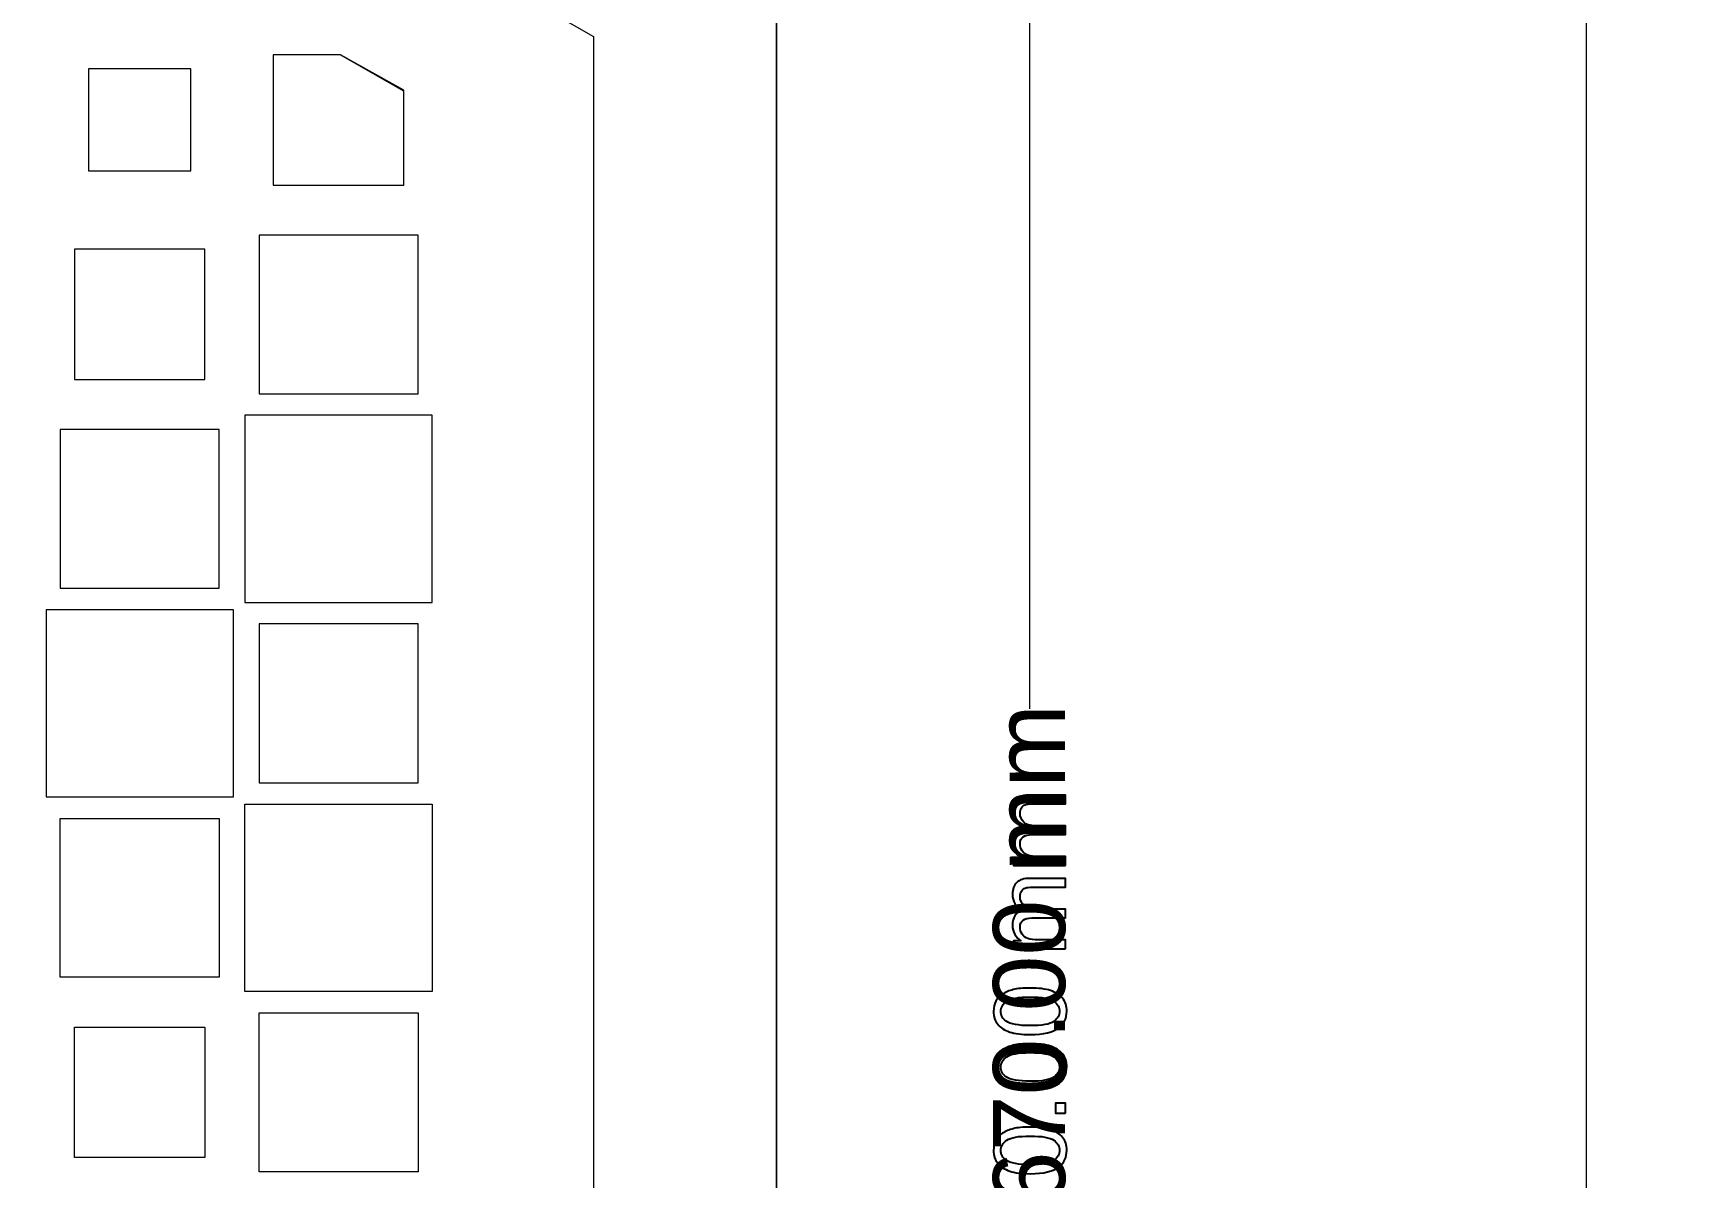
# Model space of a CAD drawing. Header units: millimetres. Extents: x -1282 to 711, y -1253 to 1504.
# Drawn here: x 126 to 711, y -553 to -149 of the extents above; entities that cross this region are included whole.
import ezdxf

# ---------------------------------------------------------------- set-up
doc = ezdxf.new("R2010")
doc.units = ezdxf.units.MM
doc.header["$MEASUREMENT"] = 0
doc.layers.add('Livello 1', color=7, linetype='Continuous')
doc.styles.add('1', font='arial.ttf', dxfattribs={"height": 25.400016})
doc.dimstyles.get("Standard").update_dxf_attribs({"dimtxt": 0.18, "dimasz": 0.18, "dimexe": 0.18, "dimexo": 0.0625, "dimgap": 0.09, "dimtad": 0, "dimtih": 1, "dimtoh": 1, "dimdec": 4, "dimzin": 0, "dimdsep": 46, "dimtxsty": 'Standard', "dimcen": 0.09, "dimadec": 0, "dimazin": 0, "dimtfac": 1, "dimtdec": 4, "dimtofl": 0, "dimtmove": 0, "dimatfit": 3, "dimfxl": 1, "dimtolj": 1, "dimtzin": 0, "dimarcsym": 0})

# ---------------------------------------------------------------- blocks, each defined once
blk = doc.blocks.new('*D2')
at = {"layer": 'Defpoints', "color": 0}
for p in [(353.5, 30.5), (477.16, 30.5), (349.68, -1019.5)]:
    blk.add_point(p, dxfattribs=at)
at = {"layer": 'Livello 1', "color": 250, "lineweight": 9}
for p, q in [((353.56, 30.5), (477.34, 30.5)), ((477.16, 30.32), (477.16, -387.68)), ((477.16, -1019.32), (477.16, -601.32)), ((349.74, -1019.5), (477.34, -1019.5))]:
    blk.add_line(p, q, dxfattribs=at)
at = {"layer": 'Livello 1', "color": 250}
for points in [[(477.19, 30.32), (477.13, 30.32), (477.16, 30.5)], [(477.13, -1019.32), (477.19, -1019.32), (477.16, -1019.5)]]:
    blk.add_solid(points, dxfattribs=at)
at = {"layer": 'Livello 1', "color": 250, "insert": (477.16, -494.5), "char_height": 25.4, "attachment_point": 5, "rotation": 90, "style": '1'}
blk.add_mtext('\\A1;26670.00 mm', dxfattribs=at)
blk = doc.blocks.new('*D5')
at = {"layer": 'Defpoints', "color": 0}
for p in [(274.52, 1069.5), (673.41, 1069.5), (293.94, -1019.5)]:
    blk.add_point(p, dxfattribs=at)
at = {"layer": 'Livello 1', "color": 250, "lineweight": 9}
for p, q in [((274.58, 1069.5), (673.59, 1069.5)), ((673.41, 1069.32), (673.41, 131.6)), ((673.41, -1019.32), (673.41, -81.61)), ((294.01, -1019.5), (673.59, -1019.5))]:
    blk.add_line(p, q, dxfattribs=at)
at = {"layer": 'Livello 1', "color": 250}
for points in [[(673.44, 1069.32), (673.38, 1069.32), (673.41, 1069.5)], [(673.38, -1019.32), (673.44, -1019.32), (673.41, -1019.5)]]:
    blk.add_solid(points, dxfattribs=at)
at = {"layer": 'Livello 1', "color": 250, "insert": (673.41, 25), "char_height": 25.4, "attachment_point": 5, "rotation": 90, "style": '1'}
blk.add_mtext('\\A1;53060.59 mm', dxfattribs=at)

msp = doc.modelspace()

# ---------------------------------------------------------------- linework, layer by layer
at = {"layer": 'Livello 1', "color": 2, "lineweight": 9}
msp.add_lwpolyline([(-388, -1019.5), (388, -1019.5), (388, 1069.4996), (-388, 1069.4996), (-388, -1019.5)], close=True, dxfattribs=at)
at = {"layer": 'Livello 1', "color": 177, "lineweight": 9}
msp.add_open_spline([(323.5, 989.4996), (323.5, 989.4996), (-323.5, 989.4996), (-323.5, 989.4996), (-323.5, 989.4996), (-323.5, 989.4996), (-323.5, -939.5), (-323.5, -939.5), (-323.5, -939.5), (-323.5, -939.5), (323.5, -939.5), (323.5, -939.5), (323.5, -939.5), (323.5, -939.5), (323.5, -150.5774), (323.5, -150.5774), (323.5, -150.5774), (323.5, -150.5774), (255.7846, -111.8248), (255.7846, -111.8248), (255.7846, -111.8248), (255.7846, -111.8248), (323.5, 91.9396), (323.5, 91.9396), (323.5, 91.9396), (323.5, 91.9396), (323.5, 989.4996), (323.5, 989.4996)], degree=3, knots=[0, 0, 0, 0, 0.125, 0.125, 0.125, 0.125, 0.25, 0.25, 0.25, 0.25, 0.375, 0.375, 0.375, 0.375, 0.5, 0.5, 0.5, 0.5, 0.625, 0.625, 0.625, 0.625, 0.75, 0.75, 0.75, 0.75, 1, 1, 1, 1], dxfattribs=at)
at = {"layer": 'Livello 1', "color": 242, "lineweight": 9}
for points, knots in [([(388, 980.5), (388, 980.5), (388, -1019.5), (388, -1019.5), (388, -1019.5), (388, -1019.5), (-388, -1019.5), (-388, -1019.5), (-388, -1019.5), (-388, -1019.5), (-388, 980.5), (-388, 980.5)], [0, 0, 0, 0, 0.25, 0.25, 0.25, 0.25, 0.5, 0.5, 0.5, 0.5, 1, 1, 1, 1]), ([(363.5, 20.4999), (363.5, 26.0227), (359.0229, 30.4999), (353.5001, 30.4999), (353.5001, 30.4999), (347.9772, 30.4999), (343.5001, 26.0228), (343.5, 20.4999), (343.5, 20.4999), (343.5, 14.9771), (347.9772, 10.4999), (353.5, 10.4999), (353.5, 10.4999), (359.0228, 10.4999), (363.5, 14.977), (363.5, 20.4998), (363.5, 186.1838), (363.5, -310.8681), (363.5, 20.4999)], [0, 0, 0, 0, 0.2, 0.2, 0.2, 0.2, 0.4, 0.4, 0.4, 0.4, 0.6, 0.6, 0.6, 0.6, 1, 1, 1, 1.0001, 1.0001, 1.0001, 1.0001]), ([(256.595, -169.6004), (256.595, -169.6004), (256.595, -203.056), (256.595, -203.056), (256.595, -203.056), (256.595, -203.056), (210.595, -203.056), (210.595, -203.056), (210.595, -203.056), (210.595, -203.056), (210.595, -157.056), (210.595, -157.056), (210.595, -157.056), (210.595, -157.056), (234.219, -157.056), (234.219, -157.056), (234.219, -157.056), (234.219, -157.056), (256.595, -169.6004), (256.595, -169.6004)], [0, 0, 0, 0, 0.166666667, 0.166666667, 0.166666667, 0.166666667, 0.333333333, 0.333333333, 0.333333333, 0.333333333, 0.5, 0.5, 0.5, 0.5, 0.666666667, 0.666666667, 0.666666667, 0.666666667, 1, 1, 1, 1]), ([(145.5058, -162.056), (145.5058, -162.056), (181.5058, -162.056), (181.5058, -162.056), (181.5058, -162.056), (181.5058, -162.056), (181.5058, -198.056), (181.5058, -198.056), (181.5058, -198.056), (181.5058, -198.056), (145.5058, -198.056), (145.5058, -198.056), (145.5058, -198.056), (145.5058, -198.056), (145.5058, -162.056), (145.5058, -162.056)], [0, 0, 0, 0, 0.2, 0.2, 0.2, 0.2, 0.4, 0.4, 0.4, 0.4, 0.6, 0.6, 0.6, 0.6, 1, 1, 1, 1]), ([(205.595, -220.6332), (205.595, -220.6332), (261.595, -220.6332), (261.595, -220.6332), (261.595, -220.6332), (261.595, -220.6332), (261.595, -276.6332), (261.595, -276.6332), (261.595, -276.6332), (261.595, -276.6332), (205.595, -276.6332), (205.595, -276.6332), (205.595, -276.6332), (205.595, -276.6332), (205.595, -220.6332), (205.595, -220.6332)], [0, 0, 0, 0, 0.2, 0.2, 0.2, 0.2, 0.4, 0.4, 0.4, 0.4, 0.6, 0.6, 0.6, 0.6, 1, 1, 1, 1]), ([(140.5064, -225.6332), (140.5064, -225.6332), (186.5064, -225.6332), (186.5064, -225.6332), (186.5064, -225.6332), (186.5064, -225.6332), (186.5064, -271.6332), (186.5064, -271.6332), (186.5064, -271.6332), (186.5064, -271.6332), (140.5064, -271.6332), (140.5064, -271.6332), (140.5064, -271.6332), (140.5064, -271.6332), (140.5064, -225.6332), (140.5064, -225.6332)], [0, 0, 0, 0, 0.2, 0.2, 0.2, 0.2, 0.4, 0.4, 0.4, 0.4, 0.6, 0.6, 0.6, 0.6, 1, 1, 1, 1]), ([(200.595, -284.2103), (200.595, -284.2103), (266.595, -284.2103), (266.595, -284.2103), (266.595, -284.2103), (266.595, -284.2103), (266.595, -350.2103), (266.595, -350.2103), (266.595, -350.2103), (266.595, -350.2103), (200.595, -350.2103), (200.595, -350.2103), (200.595, -350.2103), (200.595, -350.2103), (200.595, -284.2103), (200.595, -284.2103)], [0, 0, 0, 0, 0.2, 0.2, 0.2, 0.2, 0.4, 0.4, 0.4, 0.4, 0.6, 0.6, 0.6, 0.6, 1, 1, 1, 1]), ([(135.5064, -289.2103), (135.5064, -289.2103), (191.5064, -289.2103), (191.5064, -289.2103), (191.5064, -289.2103), (191.5064, -289.2103), (191.5064, -345.2103), (191.5064, -345.2103), (191.5064, -345.2103), (191.5064, -345.2103), (135.5064, -345.2103), (135.5064, -345.2103), (135.5064, -345.2103), (135.5064, -345.2103), (135.5064, -289.2103), (135.5064, -289.2103)], [0, 0, 0, 0, 0.2, 0.2, 0.2, 0.2, 0.4, 0.4, 0.4, 0.4, 0.6, 0.6, 0.6, 0.6, 1, 1, 1, 1]), ([(130.5064, -352.7873), (130.5064, -352.7873), (196.5064, -352.7873), (196.5064, -352.7873), (196.5064, -352.7873), (196.5064, -352.7873), (196.5064, -418.7873), (196.5064, -418.7873), (196.5064, -418.7873), (196.5064, -418.7873), (130.5064, -418.7873), (130.5064, -418.7873), (130.5064, -418.7873), (130.5064, -418.7873), (130.5064, -352.7873), (130.5064, -352.7873)], [0, 0, 0, 0, 0.2, 0.2, 0.2, 0.2, 0.4, 0.4, 0.4, 0.4, 0.6, 0.6, 0.6, 0.6, 1, 1, 1, 1]), ([(205.595, -357.7873), (205.595, -357.7873), (261.595, -357.7873), (261.595, -357.7873), (261.595, -357.7873), (261.595, -357.7873), (261.595, -413.7873), (261.595, -413.7873), (261.595, -413.7873), (261.595, -413.7873), (205.595, -413.7873), (205.595, -413.7873), (205.595, -413.7873), (205.595, -413.7873), (205.595, -357.7873), (205.595, -357.7873)], [0, 0, 0, 0, 0.2, 0.2, 0.2, 0.2, 0.4, 0.4, 0.4, 0.4, 0.6, 0.6, 0.6, 0.6, 1, 1, 1, 1]), ([(200.595, -487.3645), (200.595, -487.3645), (266.595, -487.3645), (266.595, -487.3645), (266.595, -487.3645), (266.595, -487.3645), (266.595, -421.3645), (266.595, -421.3645), (266.595, -421.3645), (266.595, -421.3645), (200.595, -421.3645), (200.595, -421.3645), (200.595, -421.3645), (200.595, -421.3645), (200.595, -487.3645), (200.595, -487.3645)], [0, 0, 0, 0, 0.2, 0.2, 0.2, 0.2, 0.4, 0.4, 0.4, 0.4, 0.6, 0.6, 0.6, 0.6, 1, 1, 1, 1]), ([(135.5064, -482.3645), (135.5064, -482.3645), (191.5064, -482.3645), (191.5064, -482.3645), (191.5064, -482.3645), (191.5064, -482.3645), (191.5064, -426.3645), (191.5064, -426.3645), (191.5064, -426.3645), (191.5064, -426.3645), (135.5064, -426.3645), (135.5064, -426.3645), (135.5064, -426.3645), (135.5064, -426.3645), (135.5064, -482.3645), (135.5064, -482.3645)], [0, 0, 0, 0, 0.2, 0.2, 0.2, 0.2, 0.4, 0.4, 0.4, 0.4, 0.6, 0.6, 0.6, 0.6, 1, 1, 1, 1]), ([(205.595, -550.9416), (205.595, -550.9416), (261.595, -550.9416), (261.595, -550.9416), (261.595, -550.9416), (261.595, -550.9416), (261.595, -494.9416), (261.595, -494.9416), (261.595, -494.9416), (261.595, -494.9416), (205.595, -494.9416), (205.595, -494.9416), (205.595, -494.9416), (205.595, -494.9416), (205.595, -550.9416), (205.595, -550.9416)], [0, 0, 0, 0, 0.2, 0.2, 0.2, 0.2, 0.4, 0.4, 0.4, 0.4, 0.6, 0.6, 0.6, 0.6, 1, 1, 1, 1]), ([(140.5064, -545.9416), (140.5064, -545.9416), (186.5064, -545.9416), (186.5064, -545.9416), (186.5064, -545.9416), (186.5064, -545.9416), (186.5064, -499.9416), (186.5064, -499.9416), (186.5064, -499.9416), (186.5064, -499.9416), (140.5064, -499.9416), (140.5064, -499.9416), (140.5064, -499.9416), (140.5064, -499.9416), (140.5064, -545.9416), (140.5064, -545.9416)], [0, 0, 0, 0, 0.2, 0.2, 0.2, 0.2, 0.4, 0.4, 0.4, 0.4, 0.6, 0.6, 0.6, 0.6, 1, 1, 1, 1])]:
    msp.add_open_spline(points, degree=3, knots=knots, dxfattribs=at)
msp.add_open_spline([(256.5951, -169.8974), (256.5951, -169.8974), (234.1563, -157.056), (234.1563, -157.056)], degree=3, dxfattribs=at)
at = {"layer": 'Livello 1', "color": 250}
for points, knots in [([(489.8382, -442.955), (489.8382, -442.955), (471.529, -442.955), (471.529, -442.955), (471.529, -442.955), (471.529, -442.955), (471.529, -440.168), (471.529, -440.168), (471.529, -440.168), (471.529, -440.168), (474.1161, -440.168), (474.1161, -440.168), (474.1161, -440.168), (473.2224, -439.5977), (472.4992, -438.8333), (471.9582, -437.8808), (471.9582, -437.8808), (471.4114, -436.9283), (471.141, -435.8465), (471.141, -434.6294), (471.141, -434.6294), (471.141, -433.2771), (471.4232, -432.1658), (471.9818, -431.3015), (471.9818, -431.3015), (472.5462, -430.4372), (473.3282, -429.8257), (474.3395, -429.473), (474.3395, -429.473), (472.2052, -428.0148), (471.141, -426.1275), (471.141, -423.7991), (471.141, -423.7991), (471.141, -421.9764), (471.6407, -420.5712), (472.6462, -419.5952), (472.6462, -419.5952), (473.6516, -418.6133), (475.1979, -418.1194), (477.2852, -418.1194), (477.2852, -418.1194), (477.2852, -418.1194), (489.8382, -418.1194), (489.8382, -418.1194), (489.8382, -418.1194), (489.8382, -418.1194), (489.8382, -421.2238), (489.8382, -421.2238), (489.8382, -421.2238), (489.8382, -421.2238), (478.3141, -421.2238), (478.3141, -421.2238), (478.3141, -421.2238), (477.0794, -421.2238), (476.1857, -421.3297), (475.6389, -421.5296), (475.6389, -421.5296), (475.0921, -421.7295), (474.657, -422.094), (474.3218, -422.6291), (474.3218, -422.6291), (473.9867, -423.1582), (473.8221, -423.7815), (473.8221, -424.4929), (473.8221, -424.4929), (473.8221, -425.7864), (474.2513, -426.8565), (475.1038, -427.7091), (475.1038, -427.7091), (475.9623, -428.5616), (477.3322, -428.985), (479.2137, -428.985), (479.2137, -428.985), (479.2137, -428.985), (489.8382, -428.985), (489.8382, -428.985), (489.8382, -428.985), (489.8382, -428.985), (489.8382, -432.0894), (489.8382, -432.0894), (489.8382, -432.0894), (489.8382, -432.0894), (477.9555, -432.0894), (477.9555, -432.0894), (477.9555, -432.0894), (476.5796, -432.0894), (475.5448, -432.3422), (474.8569, -432.8479), (474.8569, -432.8479), (474.169, -433.3535), (473.8221, -434.1826), (473.8221, -435.3291), (473.8221, -435.3291), (473.8221, -436.1993), (474.0514, -437.0048), (474.51, -437.7456), (474.51, -437.7456), (474.9686, -438.4864), (475.6389, -439.0215), (476.5267, -439.3566), (476.5267, -439.3566), (477.4087, -439.6859), (478.6845, -439.8505), (480.3485, -439.8505), (480.3485, -439.8505), (480.3485, -439.8505), (489.8382, -439.8505), (489.8382, -439.8505), (489.8382, -439.8505), (489.8382, -439.8505), (489.8382, -442.955), (489.8382, -442.955)], [0, 0, 0, 0, 0.034482759, 0.034482759, 0.034482759, 0.034482759, 0.068965517, 0.068965517, 0.068965517, 0.068965517, 0.103448276, 0.103448276, 0.103448276, 0.103448276, 0.137931034, 0.137931034, 0.137931034, 0.137931034, 0.172413793, 0.172413793, 0.172413793, 0.172413793, 0.206896552, 0.206896552, 0.206896552, 0.206896552, 0.24137931, 0.24137931, 0.24137931, 0.24137931, 0.275862069, 0.275862069, 0.275862069, 0.275862069, 0.310344828, 0.310344828, 0.310344828, 0.310344828, 0.344827586, 0.344827586, 0.344827586, 0.344827586, 0.379310345, 0.379310345, 0.379310345, 0.379310345, 0.413793103, 0.413793103, 0.413793103, 0.413793103, 0.448275862, 0.448275862, 0.448275862, 0.448275862, 0.482758621, 0.482758621, 0.482758621, 0.482758621, 0.517241379, 0.517241379, 0.517241379, 0.517241379, 0.551724138, 0.551724138, 0.551724138, 0.551724138, 0.586206897, 0.586206897, 0.586206897, 0.586206897, 0.620689655, 0.620689655, 0.620689655, 0.620689655, 0.655172414, 0.655172414, 0.655172414, 0.655172414, 0.689655172, 0.689655172, 0.689655172, 0.689655172, 0.724137931, 0.724137931, 0.724137931, 0.724137931, 0.75862069, 0.75862069, 0.75862069, 0.75862069, 0.793103448, 0.793103448, 0.793103448, 0.793103448, 0.827586207, 0.827586207, 0.827586207, 0.827586207, 0.862068966, 0.862068966, 0.862068966, 0.862068966, 0.896551724, 0.896551724, 0.896551724, 0.896551724, 0.931034483, 0.931034483, 0.931034483, 0.931034483, 1, 1, 1, 1]), ([(489.8382, -472.3414), (489.8382, -472.3414), (471.529, -472.3414), (471.529, -472.3414), (471.529, -472.3414), (471.529, -472.3414), (471.529, -469.5544), (471.529, -469.5544), (471.529, -469.5544), (471.529, -469.5544), (474.1161, -469.5544), (474.1161, -469.5544), (474.1161, -469.5544), (473.2224, -468.9841), (472.4992, -468.2197), (471.9582, -467.2672), (471.9582, -467.2672), (471.4114, -466.3147), (471.141, -465.2329), (471.141, -464.0158), (471.141, -464.0158), (471.141, -462.6635), (471.4232, -461.5522), (471.9818, -460.6879), (471.9818, -460.6879), (472.5462, -459.8236), (473.3282, -459.2121), (474.3395, -458.8594), (474.3395, -458.8594), (472.2052, -457.4012), (471.141, -455.5139), (471.141, -453.1855), (471.141, -453.1855), (471.141, -451.3628), (471.6407, -449.9576), (472.6462, -448.9816), (472.6462, -448.9816), (473.6516, -447.9997), (475.1979, -447.5058), (477.2852, -447.5058), (477.2852, -447.5058), (477.2852, -447.5058), (489.8382, -447.5058), (489.8382, -447.5058), (489.8382, -447.5058), (489.8382, -447.5058), (489.8382, -450.6102), (489.8382, -450.6102), (489.8382, -450.6102), (489.8382, -450.6102), (478.3141, -450.6102), (478.3141, -450.6102), (478.3141, -450.6102), (477.0794, -450.6102), (476.1857, -450.7161), (475.6389, -450.916), (475.6389, -450.916), (475.0921, -451.1159), (474.657, -451.4804), (474.3218, -452.0155), (474.3218, -452.0155), (473.9867, -452.5446), (473.8221, -453.1679), (473.8221, -453.8793), (473.8221, -453.8793), (473.8221, -455.1728), (474.2513, -456.2429), (475.1038, -457.0955), (475.1038, -457.0955), (475.9623, -457.948), (477.3322, -458.3714), (479.2137, -458.3714), (479.2137, -458.3714), (479.2137, -458.3714), (489.8382, -458.3714), (489.8382, -458.3714), (489.8382, -458.3714), (489.8382, -458.3714), (489.8382, -461.4758), (489.8382, -461.4758), (489.8382, -461.4758), (489.8382, -461.4758), (477.9555, -461.4758), (477.9555, -461.4758), (477.9555, -461.4758), (476.5796, -461.4758), (475.5448, -461.7286), (474.8569, -462.2343), (474.8569, -462.2343), (474.169, -462.7399), (473.8221, -463.569), (473.8221, -464.7155), (473.8221, -464.7155), (473.8221, -465.5857), (474.0514, -466.3912), (474.51, -467.132), (474.51, -467.132), (474.9686, -467.8728), (475.6389, -468.4079), (476.5267, -468.743), (476.5267, -468.743), (477.4087, -469.0723), (478.6845, -469.2369), (480.3485, -469.2369), (480.3485, -469.2369), (480.3485, -469.2369), (489.8382, -469.2369), (489.8382, -469.2369), (489.8382, -469.2369), (489.8382, -469.2369), (489.8382, -472.3414), (489.8382, -472.3414)], [0, 0, 0, 0, 0.034482759, 0.034482759, 0.034482759, 0.034482759, 0.068965517, 0.068965517, 0.068965517, 0.068965517, 0.103448276, 0.103448276, 0.103448276, 0.103448276, 0.137931034, 0.137931034, 0.137931034, 0.137931034, 0.172413793, 0.172413793, 0.172413793, 0.172413793, 0.206896552, 0.206896552, 0.206896552, 0.206896552, 0.24137931, 0.24137931, 0.24137931, 0.24137931, 0.275862069, 0.275862069, 0.275862069, 0.275862069, 0.310344828, 0.310344828, 0.310344828, 0.310344828, 0.344827586, 0.344827586, 0.344827586, 0.344827586, 0.379310345, 0.379310345, 0.379310345, 0.379310345, 0.413793103, 0.413793103, 0.413793103, 0.413793103, 0.448275862, 0.448275862, 0.448275862, 0.448275862, 0.482758621, 0.482758621, 0.482758621, 0.482758621, 0.517241379, 0.517241379, 0.517241379, 0.517241379, 0.551724138, 0.551724138, 0.551724138, 0.551724138, 0.586206897, 0.586206897, 0.586206897, 0.586206897, 0.620689655, 0.620689655, 0.620689655, 0.620689655, 0.655172414, 0.655172414, 0.655172414, 0.655172414, 0.689655172, 0.689655172, 0.689655172, 0.689655172, 0.724137931, 0.724137931, 0.724137931, 0.724137931, 0.75862069, 0.75862069, 0.75862069, 0.75862069, 0.793103448, 0.793103448, 0.793103448, 0.793103448, 0.827586207, 0.827586207, 0.827586207, 0.827586207, 0.862068966, 0.862068966, 0.862068966, 0.862068966, 0.896551724, 0.896551724, 0.896551724, 0.896551724, 0.931034483, 0.931034483, 0.931034483, 0.931034483, 1, 1, 1, 1]), ([(477.3734, -502.6096), (474.3924, -502.6096), (471.9818, -502.3039), (470.1591, -501.6924), (470.1591, -501.6924), (468.3305, -501.075), (466.9253, -500.1637), (465.9434, -498.9525), (465.9434, -498.9525), (464.9615, -497.7472), (464.4735, -496.2244), (464.4735, -494.3899), (464.4735, -494.3899), (464.4735, -493.0376), (464.7439, -491.8499), (465.2907, -490.821), (465.2907, -490.821), (465.8375, -489.7979), (466.6254, -488.9512), (467.6543, -488.2927), (467.6543, -488.2927), (468.6774, -487.6342), (469.9298, -487.1168), (471.4055, -486.7405), (471.4055, -486.7405), (472.8813, -486.3583), (474.8745, -486.1702), (477.3734, -486.1702), (477.3734, -486.1702), (480.3367, -486.1702), (482.7356, -486.4759), (484.5583, -487.0815), (484.5583, -487.0815), (486.3869, -487.6871), (487.7921, -488.5985), (488.7799, -489.8097), (488.7799, -489.8097), (489.7676, -491.015), (490.2615, -492.5437), (490.2615, -494.3899), (490.2615, -494.3899), (490.2615, -496.8182), (489.3972, -498.7291), (487.6627, -500.1167), (487.6627, -500.1167), (485.5461, -501.7806), (482.1182, -502.6096), (477.3734, -502.6096)], [0, 0, 0, 0, 0.076923077, 0.076923077, 0.076923077, 0.076923077, 0.153846154, 0.153846154, 0.153846154, 0.153846154, 0.230769231, 0.230769231, 0.230769231, 0.230769231, 0.307692308, 0.307692308, 0.307692308, 0.307692308, 0.384615385, 0.384615385, 0.384615385, 0.384615385, 0.461538462, 0.461538462, 0.461538462, 0.461538462, 0.538461538, 0.538461538, 0.538461538, 0.538461538, 0.615384615, 0.615384615, 0.615384615, 0.615384615, 0.692307692, 0.692307692, 0.692307692, 0.692307692, 0.769230769, 0.769230769, 0.769230769, 0.769230769, 0.846153846, 0.846153846, 0.846153846, 0.846153846, 1, 1, 1, 1]), ([(477.3851, -499.4346), (481.542, -499.4346), (484.3055, -498.9525), (485.6695, -497.9824), (485.6695, -497.9824), (487.0395, -497.0122), (487.7215, -495.8128), (487.7215, -494.3899), (487.7215, -494.3899), (487.7215, -492.967), (487.0336, -491.7676), (485.6637, -490.7974), (485.6637, -490.7974), (484.2878, -489.8273), (481.5303, -489.3452), (477.3851, -489.3452), (477.3851, -489.3452), (473.2282, -489.3452), (470.4648, -489.8273), (469.1007, -490.7974), (469.1007, -490.7974), (467.7308, -491.7617), (467.0487, -492.9729), (467.0487, -494.4252), (467.0487, -494.4252), (467.0487, -495.8481), (467.6543, -496.9887), (468.8597, -497.8412), (468.8597, -497.8412), (470.3943, -498.9055), (473.24, -499.4346), (477.3851, -499.4346)], [0, 0, 0, 0, 0.111111111, 0.111111111, 0.111111111, 0.111111111, 0.222222222, 0.222222222, 0.222222222, 0.222222222, 0.333333333, 0.333333333, 0.333333333, 0.333333333, 0.444444444, 0.444444444, 0.444444444, 0.444444444, 0.555555556, 0.555555556, 0.555555556, 0.555555556, 0.666666667, 0.666666667, 0.666666667, 0.666666667, 0.777777778, 0.777777778, 0.777777778, 0.777777778, 1, 1, 1, 1]), ([(477.3734, -522.2299), (474.3924, -522.2299), (471.9818, -521.9242), (470.1591, -521.3127), (470.1591, -521.3127), (468.3305, -520.6953), (466.9253, -519.784), (465.9434, -518.5728), (465.9434, -518.5728), (464.9615, -517.3675), (464.4735, -515.8447), (464.4735, -514.0102), (464.4735, -514.0102), (464.4735, -512.6579), (464.7439, -511.4702), (465.2907, -510.4413), (465.2907, -510.4413), (465.8375, -509.4182), (466.6254, -508.5715), (467.6543, -507.913), (467.6543, -507.913), (468.6774, -507.2545), (469.9298, -506.7371), (471.4055, -506.3608), (471.4055, -506.3608), (472.8813, -505.9786), (474.8745, -505.7905), (477.3734, -505.7905), (477.3734, -505.7905), (480.3367, -505.7905), (482.7356, -506.0962), (484.5583, -506.7018), (484.5583, -506.7018), (486.3869, -507.3074), (487.7921, -508.2188), (488.7799, -509.43), (488.7799, -509.43), (489.7676, -510.6353), (490.2615, -512.164), (490.2615, -514.0102), (490.2615, -514.0102), (490.2615, -516.4385), (489.3972, -518.3494), (487.6627, -519.737), (487.6627, -519.737), (485.5461, -521.4009), (482.1182, -522.2299), (477.3734, -522.2299)], [0, 0, 0, 0, 0.076923077, 0.076923077, 0.076923077, 0.076923077, 0.153846154, 0.153846154, 0.153846154, 0.153846154, 0.230769231, 0.230769231, 0.230769231, 0.230769231, 0.307692308, 0.307692308, 0.307692308, 0.307692308, 0.384615385, 0.384615385, 0.384615385, 0.384615385, 0.461538462, 0.461538462, 0.461538462, 0.461538462, 0.538461538, 0.538461538, 0.538461538, 0.538461538, 0.615384615, 0.615384615, 0.615384615, 0.615384615, 0.692307692, 0.692307692, 0.692307692, 0.692307692, 0.769230769, 0.769230769, 0.769230769, 0.769230769, 0.846153846, 0.846153846, 0.846153846, 0.846153846, 1, 1, 1, 1]), ([(477.3851, -519.0549), (481.542, -519.0549), (484.3055, -518.5728), (485.6695, -517.6027), (485.6695, -517.6027), (487.0395, -516.6325), (487.7215, -515.4331), (487.7215, -514.0102), (487.7215, -514.0102), (487.7215, -512.5873), (487.0336, -511.3879), (485.6637, -510.4177), (485.6637, -510.4177), (484.2878, -509.4476), (481.5303, -508.9655), (477.3851, -508.9655), (477.3851, -508.9655), (473.2282, -508.9655), (470.4648, -509.4476), (469.1007, -510.4177), (469.1007, -510.4177), (467.7308, -511.382), (467.0487, -512.5932), (467.0487, -514.0455), (467.0487, -514.0455), (467.0487, -515.4684), (467.6543, -516.609), (468.8597, -517.4615), (468.8597, -517.4615), (470.3943, -518.5258), (473.24, -519.0549), (477.3851, -519.0549)], [0, 0, 0, 0, 0.111111111, 0.111111111, 0.111111111, 0.111111111, 0.222222222, 0.222222222, 0.222222222, 0.222222222, 0.333333333, 0.333333333, 0.333333333, 0.333333333, 0.444444444, 0.444444444, 0.444444444, 0.444444444, 0.555555556, 0.555555556, 0.555555556, 0.555555556, 0.666666667, 0.666666667, 0.666666667, 0.666666667, 0.777777778, 0.777777778, 0.777777778, 0.777777778, 1, 1, 1, 1]), ([(489.8382, -530.3026), (489.8382, -530.3026), (486.3104, -530.3026), (486.3104, -530.3026), (486.3104, -530.3026), (486.3104, -530.3026), (486.3104, -526.7748), (486.3104, -526.7748), (486.3104, -526.7748), (486.3104, -526.7748), (489.8382, -526.7748), (489.8382, -526.7748), (489.8382, -526.7748), (489.8382, -526.7748), (489.8382, -530.3026), (489.8382, -530.3026)], [0, 0, 0, 0, 0.2, 0.2, 0.2, 0.2, 0.4, 0.4, 0.4, 0.4, 0.6, 0.6, 0.6, 0.6, 1, 1, 1, 1]), ([(477.3734, -551.6515), (474.3924, -551.6515), (471.9818, -551.3458), (470.1591, -550.7343), (470.1591, -550.7343), (468.3305, -550.1169), (466.9253, -549.2056), (465.9434, -547.9944), (465.9434, -547.9944), (464.9615, -546.7891), (464.4735, -545.2663), (464.4735, -543.4318), (464.4735, -543.4318), (464.4735, -542.0795), (464.7439, -540.8918), (465.2907, -539.8629), (465.2907, -539.8629), (465.8375, -538.8398), (466.6254, -537.9931), (467.6543, -537.3346), (467.6543, -537.3346), (468.6774, -536.6761), (469.9298, -536.1587), (471.4055, -535.7824), (471.4055, -535.7824), (472.8813, -535.4002), (474.8745, -535.2121), (477.3734, -535.2121), (477.3734, -535.2121), (480.3367, -535.2121), (482.7356, -535.5178), (484.5583, -536.1234), (484.5583, -536.1234), (486.3869, -536.729), (487.7921, -537.6404), (488.7799, -538.8516), (488.7799, -538.8516), (489.7676, -540.0569), (490.2615, -541.5856), (490.2615, -543.4318), (490.2615, -543.4318), (490.2615, -545.8601), (489.3972, -547.771), (487.6627, -549.1586), (487.6627, -549.1586), (485.5461, -550.8225), (482.1182, -551.6515), (477.3734, -551.6515)], [0, 0, 0, 0, 0.076923077, 0.076923077, 0.076923077, 0.076923077, 0.153846154, 0.153846154, 0.153846154, 0.153846154, 0.230769231, 0.230769231, 0.230769231, 0.230769231, 0.307692308, 0.307692308, 0.307692308, 0.307692308, 0.384615385, 0.384615385, 0.384615385, 0.384615385, 0.461538462, 0.461538462, 0.461538462, 0.461538462, 0.538461538, 0.538461538, 0.538461538, 0.538461538, 0.615384615, 0.615384615, 0.615384615, 0.615384615, 0.692307692, 0.692307692, 0.692307692, 0.692307692, 0.769230769, 0.769230769, 0.769230769, 0.769230769, 0.846153846, 0.846153846, 0.846153846, 0.846153846, 1, 1, 1, 1]), ([(477.3851, -548.4765), (481.542, -548.4765), (484.3055, -547.9944), (485.6695, -547.0243), (485.6695, -547.0243), (487.0395, -546.0541), (487.7215, -544.8547), (487.7215, -543.4318), (487.7215, -543.4318), (487.7215, -542.0089), (487.0336, -540.8095), (485.6637, -539.8393), (485.6637, -539.8393), (484.2878, -538.8692), (481.5303, -538.3871), (477.3851, -538.3871), (477.3851, -538.3871), (473.2282, -538.3871), (470.4648, -538.8692), (469.1007, -539.8393), (469.1007, -539.8393), (467.7308, -540.8036), (467.0487, -542.0148), (467.0487, -543.4671), (467.0487, -543.4671), (467.0487, -544.89), (467.6543, -546.0306), (468.8597, -546.8831), (468.8597, -546.8831), (470.3943, -547.9474), (473.24, -548.4765), (477.3851, -548.4765)], [0, 0, 0, 0, 0.111111111, 0.111111111, 0.111111111, 0.111111111, 0.222222222, 0.222222222, 0.222222222, 0.222222222, 0.333333333, 0.333333333, 0.333333333, 0.333333333, 0.444444444, 0.444444444, 0.444444444, 0.444444444, 0.555555556, 0.555555556, 0.555555556, 0.555555556, 0.666666667, 0.666666667, 0.666666667, 0.666666667, 0.777777778, 0.777777778, 0.777777778, 0.777777778, 1, 1, 1, 1])]:
    msp.add_open_spline(points, degree=3, knots=knots, dxfattribs=at)
at = {"layer": 'Livello 1', "color": 250, "lineweight": 9}
for points, knots in [([(489.8382, -442.955), (489.8382, -442.955), (471.529, -442.955), (471.529, -442.955), (471.529, -442.955), (471.529, -442.955), (471.529, -440.168), (471.529, -440.168), (471.529, -440.168), (471.529, -440.168), (474.1161, -440.168), (474.1161, -440.168), (474.1161, -440.168), (473.2224, -439.5977), (472.4992, -438.8333), (471.9582, -437.8808), (471.9582, -437.8808), (471.4114, -436.9283), (471.141, -435.8465), (471.141, -434.6294), (471.141, -434.6294), (471.141, -433.2771), (471.4232, -432.1658), (471.9818, -431.3015), (471.9818, -431.3015), (472.5462, -430.4372), (473.3282, -429.8257), (474.3395, -429.473), (474.3395, -429.473), (472.2052, -428.0148), (471.141, -426.1275), (471.141, -423.7991), (471.141, -423.7991), (471.141, -421.9764), (471.6407, -420.5712), (472.6462, -419.5952), (472.6462, -419.5952), (473.6516, -418.6133), (475.1979, -418.1194), (477.2852, -418.1194), (477.2852, -418.1194), (477.2852, -418.1194), (489.8382, -418.1194), (489.8382, -418.1194), (489.8382, -418.1194), (489.8382, -418.1194), (489.8382, -421.2238), (489.8382, -421.2238), (489.8382, -421.2238), (489.8382, -421.2238), (478.3141, -421.2238), (478.3141, -421.2238), (478.3141, -421.2238), (477.0794, -421.2238), (476.1857, -421.3297), (475.6389, -421.5296), (475.6389, -421.5296), (475.0921, -421.7295), (474.657, -422.094), (474.3218, -422.6291), (474.3218, -422.6291), (473.9867, -423.1582), (473.8221, -423.7815), (473.8221, -424.4929), (473.8221, -424.4929), (473.8221, -425.7864), (474.2513, -426.8565), (475.1038, -427.7091), (475.1038, -427.7091), (475.9623, -428.5616), (477.3322, -428.985), (479.2137, -428.985), (479.2137, -428.985), (479.2137, -428.985), (489.8382, -428.985), (489.8382, -428.985), (489.8382, -428.985), (489.8382, -428.985), (489.8382, -432.0894), (489.8382, -432.0894), (489.8382, -432.0894), (489.8382, -432.0894), (477.9555, -432.0894), (477.9555, -432.0894), (477.9555, -432.0894), (476.5796, -432.0894), (475.5448, -432.3422), (474.8569, -432.8479), (474.8569, -432.8479), (474.169, -433.3535), (473.8221, -434.1826), (473.8221, -435.3291), (473.8221, -435.3291), (473.8221, -436.1993), (474.0514, -437.0048), (474.51, -437.7456), (474.51, -437.7456), (474.9686, -438.4864), (475.6389, -439.0215), (476.5267, -439.3566), (476.5267, -439.3566), (477.4087, -439.6859), (478.6845, -439.8505), (480.3485, -439.8505), (480.3485, -439.8505), (480.3485, -439.8505), (489.8382, -439.8505), (489.8382, -439.8505), (489.8382, -439.8505), (489.8382, -439.8505), (489.8382, -442.955), (489.8382, -442.955)], [0, 0, 0, 0, 0.034482759, 0.034482759, 0.034482759, 0.034482759, 0.068965517, 0.068965517, 0.068965517, 0.068965517, 0.103448276, 0.103448276, 0.103448276, 0.103448276, 0.137931034, 0.137931034, 0.137931034, 0.137931034, 0.172413793, 0.172413793, 0.172413793, 0.172413793, 0.206896552, 0.206896552, 0.206896552, 0.206896552, 0.24137931, 0.24137931, 0.24137931, 0.24137931, 0.275862069, 0.275862069, 0.275862069, 0.275862069, 0.310344828, 0.310344828, 0.310344828, 0.310344828, 0.344827586, 0.344827586, 0.344827586, 0.344827586, 0.379310345, 0.379310345, 0.379310345, 0.379310345, 0.413793103, 0.413793103, 0.413793103, 0.413793103, 0.448275862, 0.448275862, 0.448275862, 0.448275862, 0.482758621, 0.482758621, 0.482758621, 0.482758621, 0.517241379, 0.517241379, 0.517241379, 0.517241379, 0.551724138, 0.551724138, 0.551724138, 0.551724138, 0.586206897, 0.586206897, 0.586206897, 0.586206897, 0.620689655, 0.620689655, 0.620689655, 0.620689655, 0.655172414, 0.655172414, 0.655172414, 0.655172414, 0.689655172, 0.689655172, 0.689655172, 0.689655172, 0.724137931, 0.724137931, 0.724137931, 0.724137931, 0.75862069, 0.75862069, 0.75862069, 0.75862069, 0.793103448, 0.793103448, 0.793103448, 0.793103448, 0.827586207, 0.827586207, 0.827586207, 0.827586207, 0.862068966, 0.862068966, 0.862068966, 0.862068966, 0.896551724, 0.896551724, 0.896551724, 0.896551724, 0.931034483, 0.931034483, 0.931034483, 0.931034483, 1, 1, 1, 1]), ([(489.8382, -472.3414), (489.8382, -472.3414), (471.529, -472.3414), (471.529, -472.3414), (471.529, -472.3414), (471.529, -472.3414), (471.529, -469.5544), (471.529, -469.5544), (471.529, -469.5544), (471.529, -469.5544), (474.1161, -469.5544), (474.1161, -469.5544), (474.1161, -469.5544), (473.2224, -468.9841), (472.4992, -468.2197), (471.9582, -467.2672), (471.9582, -467.2672), (471.4114, -466.3147), (471.141, -465.2329), (471.141, -464.0158), (471.141, -464.0158), (471.141, -462.6635), (471.4232, -461.5522), (471.9818, -460.6879), (471.9818, -460.6879), (472.5462, -459.8236), (473.3282, -459.2121), (474.3395, -458.8594), (474.3395, -458.8594), (472.2052, -457.4012), (471.141, -455.5139), (471.141, -453.1855), (471.141, -453.1855), (471.141, -451.3628), (471.6407, -449.9576), (472.6462, -448.9816), (472.6462, -448.9816), (473.6516, -447.9997), (475.1979, -447.5058), (477.2852, -447.5058), (477.2852, -447.5058), (477.2852, -447.5058), (489.8382, -447.5058), (489.8382, -447.5058), (489.8382, -447.5058), (489.8382, -447.5058), (489.8382, -450.6102), (489.8382, -450.6102), (489.8382, -450.6102), (489.8382, -450.6102), (478.3141, -450.6102), (478.3141, -450.6102), (478.3141, -450.6102), (477.0794, -450.6102), (476.1857, -450.7161), (475.6389, -450.916), (475.6389, -450.916), (475.0921, -451.1159), (474.657, -451.4804), (474.3218, -452.0155), (474.3218, -452.0155), (473.9867, -452.5446), (473.8221, -453.1679), (473.8221, -453.8793), (473.8221, -453.8793), (473.8221, -455.1728), (474.2513, -456.2429), (475.1038, -457.0955), (475.1038, -457.0955), (475.9623, -457.948), (477.3322, -458.3714), (479.2137, -458.3714), (479.2137, -458.3714), (479.2137, -458.3714), (489.8382, -458.3714), (489.8382, -458.3714), (489.8382, -458.3714), (489.8382, -458.3714), (489.8382, -461.4758), (489.8382, -461.4758), (489.8382, -461.4758), (489.8382, -461.4758), (477.9555, -461.4758), (477.9555, -461.4758), (477.9555, -461.4758), (476.5796, -461.4758), (475.5448, -461.7286), (474.8569, -462.2343), (474.8569, -462.2343), (474.169, -462.7399), (473.8221, -463.569), (473.8221, -464.7155), (473.8221, -464.7155), (473.8221, -465.5857), (474.0514, -466.3912), (474.51, -467.132), (474.51, -467.132), (474.9686, -467.8728), (475.6389, -468.4079), (476.5267, -468.743), (476.5267, -468.743), (477.4087, -469.0723), (478.6845, -469.2369), (480.3485, -469.2369), (480.3485, -469.2369), (480.3485, -469.2369), (489.8382, -469.2369), (489.8382, -469.2369), (489.8382, -469.2369), (489.8382, -469.2369), (489.8382, -472.3414), (489.8382, -472.3414)], [0, 0, 0, 0, 0.034482759, 0.034482759, 0.034482759, 0.034482759, 0.068965517, 0.068965517, 0.068965517, 0.068965517, 0.103448276, 0.103448276, 0.103448276, 0.103448276, 0.137931034, 0.137931034, 0.137931034, 0.137931034, 0.172413793, 0.172413793, 0.172413793, 0.172413793, 0.206896552, 0.206896552, 0.206896552, 0.206896552, 0.24137931, 0.24137931, 0.24137931, 0.24137931, 0.275862069, 0.275862069, 0.275862069, 0.275862069, 0.310344828, 0.310344828, 0.310344828, 0.310344828, 0.344827586, 0.344827586, 0.344827586, 0.344827586, 0.379310345, 0.379310345, 0.379310345, 0.379310345, 0.413793103, 0.413793103, 0.413793103, 0.413793103, 0.448275862, 0.448275862, 0.448275862, 0.448275862, 0.482758621, 0.482758621, 0.482758621, 0.482758621, 0.517241379, 0.517241379, 0.517241379, 0.517241379, 0.551724138, 0.551724138, 0.551724138, 0.551724138, 0.586206897, 0.586206897, 0.586206897, 0.586206897, 0.620689655, 0.620689655, 0.620689655, 0.620689655, 0.655172414, 0.655172414, 0.655172414, 0.655172414, 0.689655172, 0.689655172, 0.689655172, 0.689655172, 0.724137931, 0.724137931, 0.724137931, 0.724137931, 0.75862069, 0.75862069, 0.75862069, 0.75862069, 0.793103448, 0.793103448, 0.793103448, 0.793103448, 0.827586207, 0.827586207, 0.827586207, 0.827586207, 0.862068966, 0.862068966, 0.862068966, 0.862068966, 0.896551724, 0.896551724, 0.896551724, 0.896551724, 0.931034483, 0.931034483, 0.931034483, 0.931034483, 1, 1, 1, 1]), ([(477.3734, -502.6096), (474.3924, -502.6096), (471.9818, -502.3039), (470.1591, -501.6924), (470.1591, -501.6924), (468.3305, -501.075), (466.9253, -500.1637), (465.9434, -498.9525), (465.9434, -498.9525), (464.9615, -497.7472), (464.4735, -496.2244), (464.4735, -494.3899), (464.4735, -494.3899), (464.4735, -493.0376), (464.7439, -491.8499), (465.2907, -490.821), (465.2907, -490.821), (465.8375, -489.7979), (466.6254, -488.9512), (467.6543, -488.2927), (467.6543, -488.2927), (468.6774, -487.6342), (469.9298, -487.1168), (471.4055, -486.7405), (471.4055, -486.7405), (472.8813, -486.3583), (474.8745, -486.1702), (477.3734, -486.1702), (477.3734, -486.1702), (480.3367, -486.1702), (482.7356, -486.4759), (484.5583, -487.0815), (484.5583, -487.0815), (486.3869, -487.6871), (487.7921, -488.5985), (488.7799, -489.8097), (488.7799, -489.8097), (489.7676, -491.015), (490.2615, -492.5437), (490.2615, -494.3899), (490.2615, -494.3899), (490.2615, -496.8182), (489.3972, -498.7291), (487.6627, -500.1167), (487.6627, -500.1167), (485.5461, -501.7806), (482.1182, -502.6096), (477.3734, -502.6096)], [0, 0, 0, 0, 0.076923077, 0.076923077, 0.076923077, 0.076923077, 0.153846154, 0.153846154, 0.153846154, 0.153846154, 0.230769231, 0.230769231, 0.230769231, 0.230769231, 0.307692308, 0.307692308, 0.307692308, 0.307692308, 0.384615385, 0.384615385, 0.384615385, 0.384615385, 0.461538462, 0.461538462, 0.461538462, 0.461538462, 0.538461538, 0.538461538, 0.538461538, 0.538461538, 0.615384615, 0.615384615, 0.615384615, 0.615384615, 0.692307692, 0.692307692, 0.692307692, 0.692307692, 0.769230769, 0.769230769, 0.769230769, 0.769230769, 0.846153846, 0.846153846, 0.846153846, 0.846153846, 1, 1, 1, 1]), ([(477.3851, -499.4346), (481.542, -499.4346), (484.3055, -498.9525), (485.6695, -497.9824), (485.6695, -497.9824), (487.0395, -497.0122), (487.7215, -495.8128), (487.7215, -494.3899), (487.7215, -494.3899), (487.7215, -492.967), (487.0336, -491.7676), (485.6637, -490.7974), (485.6637, -490.7974), (484.2878, -489.8273), (481.5303, -489.3452), (477.3851, -489.3452), (477.3851, -489.3452), (473.2282, -489.3452), (470.4648, -489.8273), (469.1007, -490.7974), (469.1007, -490.7974), (467.7308, -491.7617), (467.0487, -492.9729), (467.0487, -494.4252), (467.0487, -494.4252), (467.0487, -495.8481), (467.6543, -496.9887), (468.8597, -497.8412), (468.8597, -497.8412), (470.3943, -498.9055), (473.24, -499.4346), (477.3851, -499.4346)], [0, 0, 0, 0, 0.111111111, 0.111111111, 0.111111111, 0.111111111, 0.222222222, 0.222222222, 0.222222222, 0.222222222, 0.333333333, 0.333333333, 0.333333333, 0.333333333, 0.444444444, 0.444444444, 0.444444444, 0.444444444, 0.555555556, 0.555555556, 0.555555556, 0.555555556, 0.666666667, 0.666666667, 0.666666667, 0.666666667, 0.777777778, 0.777777778, 0.777777778, 0.777777778, 1, 1, 1, 1]), ([(477.3734, -522.2299), (474.3924, -522.2299), (471.9818, -521.9242), (470.1591, -521.3127), (470.1591, -521.3127), (468.3305, -520.6953), (466.9253, -519.784), (465.9434, -518.5728), (465.9434, -518.5728), (464.9615, -517.3675), (464.4735, -515.8447), (464.4735, -514.0102), (464.4735, -514.0102), (464.4735, -512.6579), (464.7439, -511.4702), (465.2907, -510.4413), (465.2907, -510.4413), (465.8375, -509.4182), (466.6254, -508.5715), (467.6543, -507.913), (467.6543, -507.913), (468.6774, -507.2545), (469.9298, -506.7371), (471.4055, -506.3608), (471.4055, -506.3608), (472.8813, -505.9786), (474.8745, -505.7905), (477.3734, -505.7905), (477.3734, -505.7905), (480.3367, -505.7905), (482.7356, -506.0962), (484.5583, -506.7018), (484.5583, -506.7018), (486.3869, -507.3074), (487.7921, -508.2188), (488.7799, -509.43), (488.7799, -509.43), (489.7676, -510.6353), (490.2615, -512.164), (490.2615, -514.0102), (490.2615, -514.0102), (490.2615, -516.4385), (489.3972, -518.3494), (487.6627, -519.737), (487.6627, -519.737), (485.5461, -521.4009), (482.1182, -522.2299), (477.3734, -522.2299)], [0, 0, 0, 0, 0.076923077, 0.076923077, 0.076923077, 0.076923077, 0.153846154, 0.153846154, 0.153846154, 0.153846154, 0.230769231, 0.230769231, 0.230769231, 0.230769231, 0.307692308, 0.307692308, 0.307692308, 0.307692308, 0.384615385, 0.384615385, 0.384615385, 0.384615385, 0.461538462, 0.461538462, 0.461538462, 0.461538462, 0.538461538, 0.538461538, 0.538461538, 0.538461538, 0.615384615, 0.615384615, 0.615384615, 0.615384615, 0.692307692, 0.692307692, 0.692307692, 0.692307692, 0.769230769, 0.769230769, 0.769230769, 0.769230769, 0.846153846, 0.846153846, 0.846153846, 0.846153846, 1, 1, 1, 1]), ([(477.3851, -519.0549), (481.542, -519.0549), (484.3055, -518.5728), (485.6695, -517.6027), (485.6695, -517.6027), (487.0395, -516.6325), (487.7215, -515.4331), (487.7215, -514.0102), (487.7215, -514.0102), (487.7215, -512.5873), (487.0336, -511.3879), (485.6637, -510.4177), (485.6637, -510.4177), (484.2878, -509.4476), (481.5303, -508.9655), (477.3851, -508.9655), (477.3851, -508.9655), (473.2282, -508.9655), (470.4648, -509.4476), (469.1007, -510.4177), (469.1007, -510.4177), (467.7308, -511.382), (467.0487, -512.5932), (467.0487, -514.0455), (467.0487, -514.0455), (467.0487, -515.4684), (467.6543, -516.609), (468.8597, -517.4615), (468.8597, -517.4615), (470.3943, -518.5258), (473.24, -519.0549), (477.3851, -519.0549)], [0, 0, 0, 0, 0.111111111, 0.111111111, 0.111111111, 0.111111111, 0.222222222, 0.222222222, 0.222222222, 0.222222222, 0.333333333, 0.333333333, 0.333333333, 0.333333333, 0.444444444, 0.444444444, 0.444444444, 0.444444444, 0.555555556, 0.555555556, 0.555555556, 0.555555556, 0.666666667, 0.666666667, 0.666666667, 0.666666667, 0.777777778, 0.777777778, 0.777777778, 0.777777778, 1, 1, 1, 1]), ([(489.8382, -530.3026), (489.8382, -530.3026), (486.3104, -530.3026), (486.3104, -530.3026), (486.3104, -530.3026), (486.3104, -530.3026), (486.3104, -526.7748), (486.3104, -526.7748), (486.3104, -526.7748), (486.3104, -526.7748), (489.8382, -526.7748), (489.8382, -526.7748), (489.8382, -526.7748), (489.8382, -526.7748), (489.8382, -530.3026), (489.8382, -530.3026)], [0, 0, 0, 0, 0.2, 0.2, 0.2, 0.2, 0.4, 0.4, 0.4, 0.4, 0.6, 0.6, 0.6, 0.6, 1, 1, 1, 1]), ([(477.3734, -551.6515), (474.3924, -551.6515), (471.9818, -551.3458), (470.1591, -550.7343), (470.1591, -550.7343), (468.3305, -550.1169), (466.9253, -549.2056), (465.9434, -547.9944), (465.9434, -547.9944), (464.9615, -546.7891), (464.4735, -545.2663), (464.4735, -543.4318), (464.4735, -543.4318), (464.4735, -542.0795), (464.7439, -540.8918), (465.2907, -539.8629), (465.2907, -539.8629), (465.8375, -538.8398), (466.6254, -537.9931), (467.6543, -537.3346), (467.6543, -537.3346), (468.6774, -536.6761), (469.9298, -536.1587), (471.4055, -535.7824), (471.4055, -535.7824), (472.8813, -535.4002), (474.8745, -535.2121), (477.3734, -535.2121), (477.3734, -535.2121), (480.3367, -535.2121), (482.7356, -535.5178), (484.5583, -536.1234), (484.5583, -536.1234), (486.3869, -536.729), (487.7921, -537.6404), (488.7799, -538.8516), (488.7799, -538.8516), (489.7676, -540.0569), (490.2615, -541.5856), (490.2615, -543.4318), (490.2615, -543.4318), (490.2615, -545.8601), (489.3972, -547.771), (487.6627, -549.1586), (487.6627, -549.1586), (485.5461, -550.8225), (482.1182, -551.6515), (477.3734, -551.6515)], [0, 0, 0, 0, 0.076923077, 0.076923077, 0.076923077, 0.076923077, 0.153846154, 0.153846154, 0.153846154, 0.153846154, 0.230769231, 0.230769231, 0.230769231, 0.230769231, 0.307692308, 0.307692308, 0.307692308, 0.307692308, 0.384615385, 0.384615385, 0.384615385, 0.384615385, 0.461538462, 0.461538462, 0.461538462, 0.461538462, 0.538461538, 0.538461538, 0.538461538, 0.538461538, 0.615384615, 0.615384615, 0.615384615, 0.615384615, 0.692307692, 0.692307692, 0.692307692, 0.692307692, 0.769230769, 0.769230769, 0.769230769, 0.769230769, 0.846153846, 0.846153846, 0.846153846, 0.846153846, 1, 1, 1, 1]), ([(477.3851, -548.4765), (481.542, -548.4765), (484.3055, -547.9944), (485.6695, -547.0243), (485.6695, -547.0243), (487.0395, -546.0541), (487.7215, -544.8547), (487.7215, -543.4318), (487.7215, -543.4318), (487.7215, -542.0089), (487.0336, -540.8095), (485.6637, -539.8393), (485.6637, -539.8393), (484.2878, -538.8692), (481.5303, -538.3871), (477.3851, -538.3871), (477.3851, -538.3871), (473.2282, -538.3871), (470.4648, -538.8692), (469.1007, -539.8393), (469.1007, -539.8393), (467.7308, -540.8036), (467.0487, -542.0148), (467.0487, -543.4671), (467.0487, -543.4671), (467.0487, -544.89), (467.6543, -546.0306), (468.8597, -546.8831), (468.8597, -546.8831), (470.3943, -547.9474), (473.24, -548.4765), (477.3851, -548.4765)], [0, 0, 0, 0, 0.111111111, 0.111111111, 0.111111111, 0.111111111, 0.222222222, 0.222222222, 0.222222222, 0.222222222, 0.333333333, 0.333333333, 0.333333333, 0.333333333, 0.444444444, 0.444444444, 0.444444444, 0.444444444, 0.555555556, 0.555555556, 0.555555556, 0.555555556, 0.666666667, 0.666666667, 0.666666667, 0.666666667, 0.777777778, 0.777777778, 0.777777778, 0.777777778, 1, 1, 1, 1])]:
    msp.add_open_spline(points, degree=3, knots=knots, dxfattribs=at)

# ---------------------------------------------------------------- dimensions: what is measured, and where the dimension line sits
at = {"layer": 'Livello 1'}
for base, p1, p2, picture, middle in [((673.4071, 1069.4996), (293.945, -1019.5), (274.518, 1069.4996), '*D5', (673.4071, 24.9998)), ((477.1559, 30.4999), (349.6824, -1019.5), (353.5001, 30.4999), '*D2', (477.1559, -494.50005))]:
    dim = msp.add_linear_dim(base=base, p1=p1, p2=p2, angle=90, dimstyle='Standard', override={"dimtxt": 35.2778, "dimtad": 0, "dimjust": 0, "dimtih": 0, "dimdec": 2, "dimlfac": 25.4, "dimzin": 1, "dimlunit": 2, "dimpost": '<> mm', "dimtxsty": '1', "dimclrd": 250, "dimclre": 250, "dimclrt": 250, "dimlwd": 9, "dimlwe": 9}, dxfattribs=at)
    dim.commit()
    dim.dimension.update_dxf_attribs({"geometry": picture, "text_midpoint": middle})

doc.saveas('drawing.dxf')
